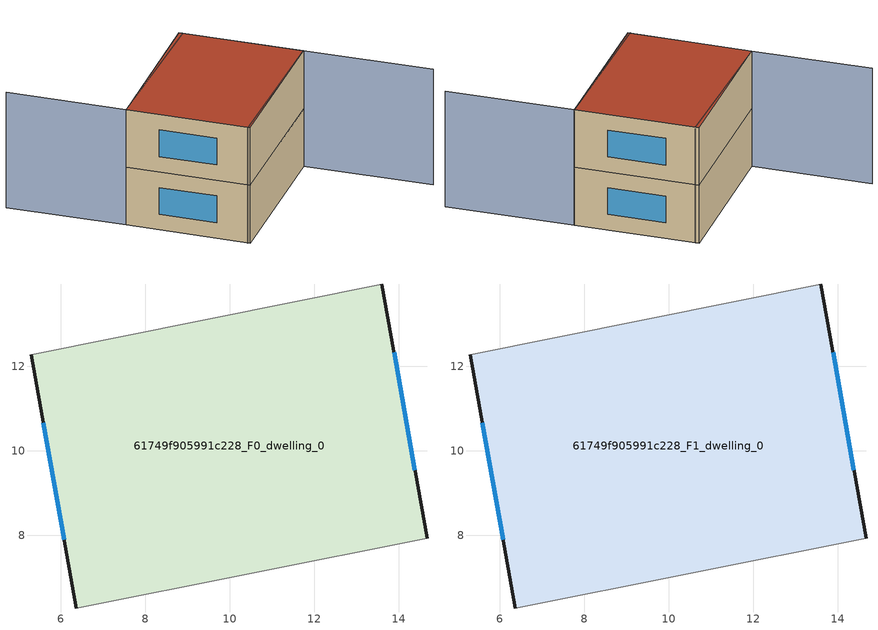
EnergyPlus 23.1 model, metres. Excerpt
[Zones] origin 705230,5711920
61749f905991c228_F0_dwelling_0
 floor ground (EU_floor_Construction): 13.61,13.95 14.68,7.93 6.36,6.28 5.3,12.28 z0
 wall outside (EU_wall_Construction): 14.68,7.93 13.61,13.95 / 5.3,12.28 6.36,6.28 z0:3
 wall adiabatic (EU_wall_Construction): 13.61,13.95 5.3,12.28 / 6.36,6.28 14.68,7.93 z0:3
 window (EU_Window_Construction): 14.39,9.55 13.89,12.34 / 5.59,10.67 6.08,7.89 z0.81:2.19
61749f905991c228_F1_dwelling_0
 floor to 61749f905991c228_F0_dwelling_0 (EU_floor_Construction): 13.61,13.95 14.68,7.93 6.36,6.28 5.3,12.28 z3
 wall outside (EU_wall_Construction): 14.68,7.93 13.61,13.95 / 5.3,12.28 6.36,6.28 z3:6
 wall adiabatic (EU_wall_Construction): 13.61,13.95 5.3,12.28 / 6.36,6.28 14.68,7.93 z3:6
 window (EU_Window_Construction): 14.39,9.55 13.89,12.34 / 5.59,10.67 6.08,7.89 z3.81:5.19
 roof outside (EU_roof_Construction): 14.68,7.93 13.61,13.95 5.3,12.28 6.36,6.28 z6
shading: 6.3,6.37 14.68,7.93 / 14.68,7.93 15.84,1.69 / 13.64,13.77 5.3,12.28 / 5.3,12.28 4.27,18.09 z0:6
[Building]
EU S2 Campaign: North Axis=0; Terrain=City; Solar Distribution=FullExterior
[Site:Location]
London: Latitude=51.5; Longitude=-0.5; Time Zone=0; Elevation=25
[SizingPeriod:WeatherFileDays]
AnnualSizingPeriod: Begin Month=1; Begin Day of Month=1; End Month=12; End Day of Month=31; Day of Week for Start Day=Monday; Use Weather File Daylight Saving Period=No; Use Weather File Rain and Snow Indicators=No
[MATERIAL]
EU_InternalMass_Material: Roughness=MediumRough; Thickness=0.1; Conductivity=1; Density=1800; Specific Heat=900; Thermal Absorptance=0.9; Solar Absorptance=0.7; Visible Absorptance=0.7
[MATERIAL:NOMASS] Roughness=MediumRough; Thermal Absorptance=0.9; Solar Absorptance=0.7; Visible Absorptance=0.7
Name | Thermal Resistance
EU_wall_NoMass | 0.735294
EU_roof_NoMass | 0.520833
EU_floor_NoMass | 1.81159
[WINDOWMATERIAL:SIMPLEGLAZINGSYSTEM]
EU_Window_SimpleGlazing: UFactor=3.92; Solar Heat Gain Coefficient=0.85; Visible Transmittance=0.85
[CONSTRUCTION]
EU_wall_Construction: EU_wall_NoMass
EU_roof_Construction: EU_roof_NoMass
EU_floor_Construction: EU_floor_NoMass
EU_Window_Construction: EU_Window_SimpleGlazing
EU_InternalMass_Construction: EU_InternalMass_Material
[ZONE] Type=1; Multiplier=1; Ceiling Height=autocalculate; Volume=155.235; Floor Area=autocalculate; Part of Total Floor Area=Yes
61749f905991c228_F0_dwelling_0; 61749f905991c228_F1_dwelling_0
[INTERNALMASS] Construction=EU_InternalMass_Construction; Surface Area=51.7449
Name | Zone or ZoneList
61749f905991c228_F0_dwelling_0_EU_InternalMass | 61749f905991c228_F0_dwelling_0
61749f905991c228_F1_dwelling_0_EU_InternalMass | 61749f905991c228_F1_dwelling_0
[OTHEREQUIPMENT] Fuel Type=Electricity; Design Level Calculation Method=Watts/Area; Power per Zone Floor Area=1; Fraction Latent=0; Fraction Radiant=0; Fraction Lost=0; Carbon Dioxide Generation Rate=0; EndUse Subcategory=EU_Step8_InternalGains
Name | Zone or ZoneList or Space or SpaceList | Schedule
EU_Step8_InternalGain_61749f905991c228_F0_dwelling_0_f000 | 61749f905991c228_F0_dwelling_0 | EU_Step8_GainSchedule_61749f905991c228_F0_dwelling_0_f000
EU_Step8_InternalGain_61749f905991c228_F1_dwelling_0_f000 | 61749f905991c228_F1_dwelling_0 | EU_Step8_GainSchedule_61749f905991c228_F1_dwelling_0_f000
[ZONEVENTILATION:DESIGNFLOWRATE] Schedule=EU_AlwaysOn; Design Flow Rate Calculation Method=AirChanges/Hour; Air Changes per Hour=0.48; Ventilation Type=Natural; Fan Pressure Rise=0; Fan Total Efficiency=1; Constant Term Coefficient=1; Temperature Term Coefficient=0; Velocity Term Coefficient=0; Velocity Squared Term Coefficient=0; Minimum Indoor Temperature=-100; Maximum Indoor Temperature=100; Delta Temperature=-100; Minimum Outdoor Temperature=-100; Maximum Outdoor Temperature=100; Maximum Wind Speed=40
Name | Zone or ZoneList or Space or SpaceList
EU_ConstantAir_61749f905991c228_F0_dwelling_0 | 61749f905991c228_F0_dwelling_0
EU_ConstantAir_61749f905991c228_F1_dwelling_0 | 61749f905991c228_F1_dwelling_0
[HVACTEMPLATE:THERMOSTAT] Constant Heating Setpoint=20; Constant Cooling Setpoint=50
EU_HeatOnly_61749f905991c228_F0_dwelling_0; EU_HeatOnly_61749f905991c228_F1_dwelling_0
[HVACTEMPLATE:ZONE:IDEALLOADSAIRSYSTEM] System Availability Schedule=EU_AlwaysOn; Maximum Heating Supply Air Temperature=50; Minimum Cooling Supply Air Temperature=13; Maximum Heating Supply Air Humidity Ratio=0.0156; Minimum Cooling Supply Air Humidity Ratio=0.0077; Heating Limit=NoLimit; Cooling Limit=NoLimit; Heating Availability Schedule=EU_AlwaysOn; Cooling Availability Schedule=EU_CoolingOff; Dehumidification Control Type=ConstantSensibleHeatRatio; Cooling Sensible Heat Ratio=0.7; Dehumidification Setpoint=60; Humidification Control Type=None; Humidification Setpoint=30; Outdoor Air Method=None; Outdoor Air Flow Rate per Person=0.00944; Outdoor Air Flow Rate per Zone Floor Area=0; Outdoor Air Flow Rate per Zone=0; Demand Controlled Ventilation Type=None; Outdoor Air Economizer Type=NoEconomizer; Heat Recovery Type=None; Sensible Heat Recovery Effectiveness=0.7; Latent Heat Recovery Effectiveness=0.65
Name | Template Thermostat
61749f905991c228_F0_dwelling_0 | EU_HeatOnly_61749f905991c228_F0_dwelling_0
61749f905991c228_F1_dwelling_0 | EU_HeatOnly_61749f905991c228_F1_dwelling_0
[SIZING:ZONE] Zone Cooling Design Supply Air Temperature Input Method=SupplyAirTemperature; Zone Cooling Design Supply Air Temperature=13; Zone Heating Design Supply Air Temperature Input Method=SupplyAirTemperature; Zone Heating Design Supply Air Temperature=50; Zone Cooling Design Supply Air Humidity Ratio=0.008; Zone Heating Design Supply Air Humidity Ratio=0.008; Cooling Design Air Flow Method=DesignDay; Cooling Design Air Flow Rate=0; Cooling Minimum Air Flow per Zone Floor Area=0.000762; Cooling Minimum Air Flow=0; Cooling Minimum Air Flow Fraction=0.2; Heating Design Air Flow Method=DesignDay; Heating Design Air Flow Rate=0; Heating Maximum Air Flow per Zone Floor Area=0.002032; Heating Maximum Air Flow=0.141576; Heating Maximum Air Flow Fraction=0.3; Account for Dedicated Outdoor Air System=No; Dedicated Outdoor Air System Control Strategy=NeutralSupplyAir; Dedicated Outdoor Air Low Setpoint Temperature for Design=autosize; Dedicated Outdoor Air High Setpoint Temperature for Design=autosize; Zone Load Sizing Method=Sensible Load Only No Latent Load; Zone Latent Cooling Design Supply Air Humidity Ratio Input Method=HumidityRatioDifference; Zone Cooling Design Supply Air Humidity Ratio Difference=0.005; Zone Latent Heating Design Supply Air Humidity Ratio Input Method=HumidityRatioDifference; Zone Humidification Design Supply Air Humidity Ratio Difference=0.005
61749f905991c228_F0_dwelling_0; 61749f905991c228_F1_dwelling_0
[SCHEDULE:CONSTANT]
Name | Hourly Value
EU_AlwaysOn | 1
EU_CoolingOff | 0
[SCHEDULE:FILE] Column Number=1; Rows to Skip at Top=0; Number of Hours of Data=8760; Column Separator=Comma; Interpolate to Timestep=No; Minutes per Item=60; Adjust Schedule for Daylight Savings=Yes
Name | File
EU_Step8_GainSchedule_61749f905991c228_F0_dwelling_0_f000 | ../../schedules/61749f905991c228/61749f905991c228_F0_dwelling_0_f000_gain.csv
EU_Step8_GainSchedule_61749f905991c228_F1_dwelling_0_f000 | ../../schedules/61749f905991c228/61749f905991c228_F1_dwelling_0_f000_gain.csv
